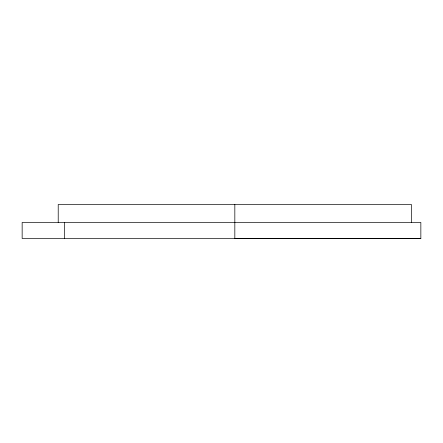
<?xml version="1.0" encoding="UTF-8"?>
<svg xmlns="http://www.w3.org/2000/svg" width="443" height="443" viewBox="0 0 443 443"><rect width="100%" height="100%" fill="white"/><g stroke="black" fill="none" stroke-linecap="round" stroke-linejoin="round"><path stroke-width="0.66" d="M234.829 204.511L234.829 238.489L420.85 238.489L420.85 222.447L22.15 222.447L22.15 238.489L420.85 238.489M234.829 238.489L282.972 238.362M405.423 238.362L411.436 238.489M411.436 222.447L411.436 204.511L58.216 204.511L58.216 222.447M64.434 222.447L64.434 238.489"/></g></svg>
